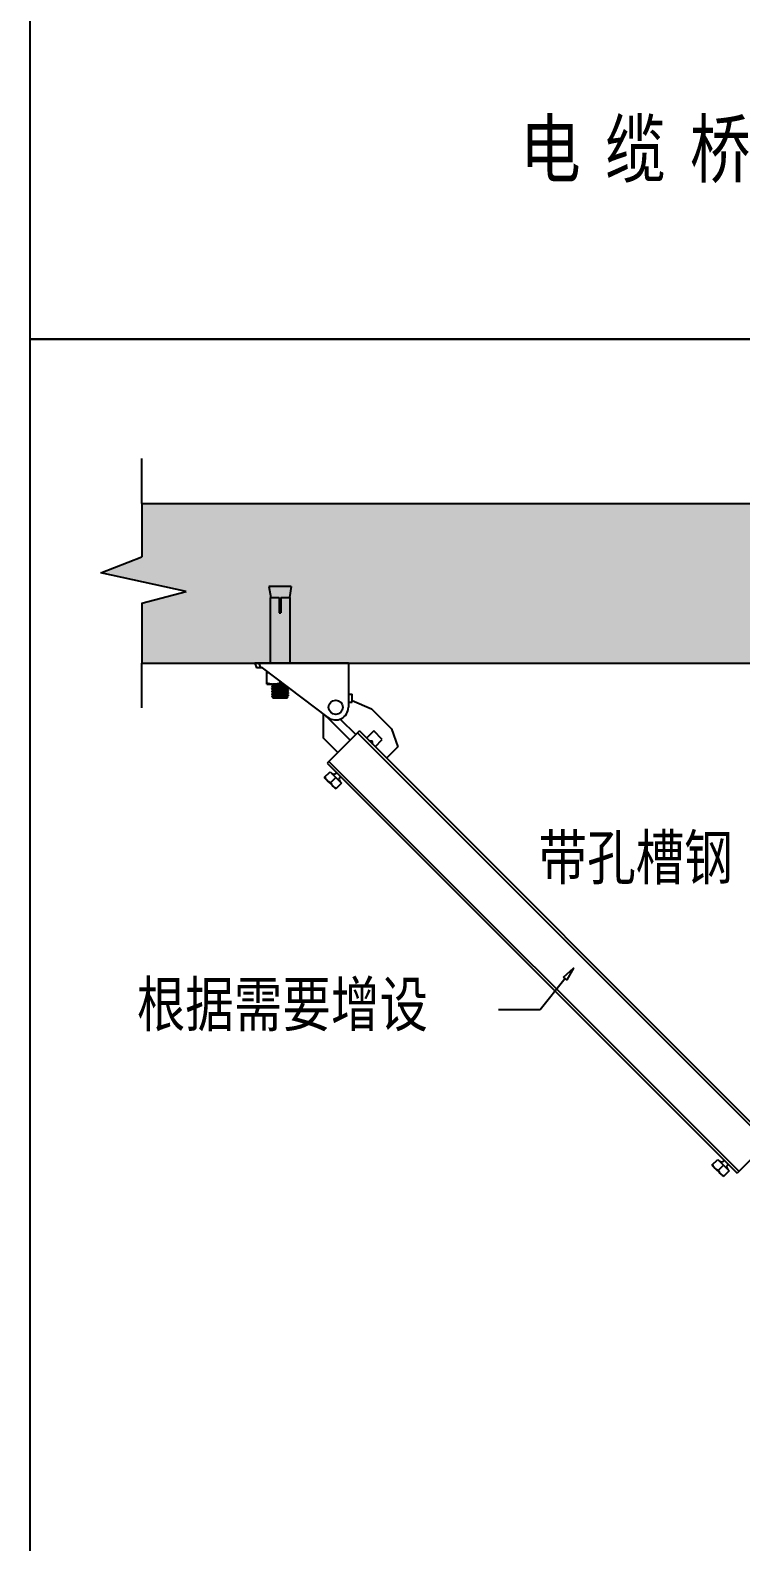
# Model space of a CAD drawing. Extents: x 1060579 to 1383165, y 581819 to 1037910.
# Drawn here: x 1264247 to 1267443, y 852016 to 858813 of the extents above; entities that cross this region are included whole.
import ezdxf

# ---------------------------------------------------------------- set-up
doc = ezdxf.new("R2010")
doc.units = 0
doc.header["$LTSCALE"] = 1000
doc.header["$MEASUREMENT"] = 0
for name, color, linetype in [('02___PRT_ALL_AXES', 7, 'Continuous'), ('03___PRT_ALL_CURVES', 7, 'Continuous'), ('11122', 7, 'Continuous'), ('TC', 4, 'Continuous')]:
    doc.layers.add(name, color=color, linetype=linetype)
doc.styles.add('_TEL_DIM', font='SIMPLEX', dxfattribs={"width": 0.8, "height": 3.5, "bigfont": 'HZTXT'})
doc.styles.get("Standard").update_dxf_attribs({"font": 'gbenor.shx', "bigfont": 'gbcbig.shx'})

msp = doc.modelspace()

# ---------------------------------------------------------------- hatches: boundary and pattern name
at = {"layer": '11122'}
h = msp.add_hatch(dxfattribs=at)
h.set_pattern_fill('AR-CONC', color=256, scale=50, style=0)
h.set_pattern_definition([(50, (777042.75, 1495774.02), (358.63009, -31.37607), [37.5, -412.5]), (355, (777042.75, 1495774.02), (-69.37567, 376.09607), [30, -330]), (100.4514, (777072.63, 1495771.4), (289.25469, 344.71977), [31.8701, -350.57106]), (46.1842, (777042.75, 1495874.02), (533.62052, -82.7595), [56.25, -618.75]), (96.6356, (777087.2, 1495867.13), (467.33135, 487.05894), [47.80514, -525.8565]), (351.1842, (777042.75, 1495874), (467.33097, 487.0593), [45, -495]), (21, (777092.75, 1495849.02), (298.45353, -201.30945), [37.5, -412.5]), (326, (777092.75, 1495849.02), (121.65767, 362.57502), [30, -330]), (71.4514, (777117.62, 1495832.25), (420.11131, 161.26525), [31.8701, -350.57106]), (37.5, (777042.75, 1495774.02), (6.079928, 166.446927), [0, -326, 0, -335, 0, -331.25]), (7.5, (777042.75, 1495774.02), (131.53477, 197.205856), [0, -191, 0, -318.5, 0, -126.25]), (327.5, (776931.25, 1495774.02), (266.911218, -11.277436), [0, -125, 0, -390, 0, -517.5]), (317.5, (776881.25, 1495774.02), (291.593085, 50.05249), [0, -162.5, 0, -259, 0, -367.5])])
edge = h.paths.add_edge_path()
edge.add_line((1264948.3, 856289.5), (1264564, 856372.8))
edge.add_line((1264564, 856372.8), (1264749.1, 856444.4))
edge.add_line((1264749.1, 856236.1), (1264948.3, 856289.5))
edge.add_line((1264749.1, 856236.1), (1264749.1, 855966.2))
edge.add_line((1264749.1, 856685.3), (1264749.1, 856444.4))
edge.add_line((1264749.1, 856685.3), (1275410.1, 856685.3))
edge.add_line((1264749.1, 855966.2), (1275410.1, 855966.2))
edge.add_line((1268845.5, 856262.2), (1268804.9, 856262.2))
edge.add_line((1268751.2, 856312.2), (1268851.4, 856312.2))
edge.add_line((1268797.7, 856262.2), (1268757.1, 856262.2))
edge.add_line((1268797.7, 856230.3), (1268804.9, 856230.3))
edge.add_line((1268757.1, 856185.4), (1268756.9, 856185.4))
edge.add_line((1268804.9, 856193.9), (1268797.7, 856193.9))
edge.add_line((1268845.7, 856185.4), (1268845.5, 856185.4))
edge.add_line((1268751.2, 856312.2), (1268759.6, 856262.2))
edge.add_line((1268851.4, 856312.2), (1268843, 856262.2))
edge.add_line((1268845.7, 856193.9), (1268845.7, 855966.2))
edge.add_line((1268845.5, 856262.2), (1268845.5, 856193.9))
edge.add_line((1268804.9, 856262.2), (1268804.9, 856193.9))
edge.add_line((1268797.7, 856262.2), (1268797.7, 856193.9))
edge.add_line((1268757.1, 856262.2), (1268757.1, 856193.9))
edge.add_line((1268756.9, 856193.9), (1268756.9, 855966.2))
edge.add_line((1268267.9, 856312.5), (1268259.5, 856262.4))
edge.add_line((1268267.9, 856312.5), (1268167.6, 856312.5))
edge.add_line((1268221.4, 856262.4), (1268262, 856262.4))
edge.add_line((1268173.5, 856262.4), (1268214.1, 856262.4))
edge.add_line((1268221.4, 856230.5), (1268214.1, 856230.5))
edge.add_line((1268262, 856194.1), (1268262.2, 856194.1))
edge.add_line((1268214.1, 856194.1), (1268221.4, 856194.1))
edge.add_line((1268173.3, 856194.1), (1268173.5, 856194.1))
edge.add_line((1268167.6, 856312.5), (1268176, 856262.4))
edge.add_line((1268173.3, 856194.1), (1268173.3, 855966.2))
edge.add_line((1268173.5, 856262.4), (1268173.5, 856194.1))
edge.add_line((1268214.1, 856262.4), (1268214.1, 856194.1))
edge.add_line((1268221.4, 856262.4), (1268221.4, 856194.1))
edge.add_line((1268262, 856262.4), (1268262, 856194.1))
edge.add_line((1268262.2, 856194.1), (1268262.2, 855966.2))
edge.add_line((1267687.9, 856312.5), (1267696.2, 856262.4))
edge.add_line((1267687.9, 856312.5), (1267788.1, 856312.5))
edge.add_line((1267734.4, 856262.4), (1267693.7, 856262.4))
edge.add_line((1267782.3, 856262.4), (1267741.7, 856262.4))
edge.add_line((1267734.4, 856230.5), (1267741.7, 856230.5))
edge.add_line((1267693.7, 856194.1), (1267693.6, 856194.1))
edge.add_line((1267741.7, 856194.1), (1267734.4, 856194.1))
edge.add_line((1267782.5, 856194.1), (1267782.3, 856194.1))
edge.add_line((1267788.1, 856312.5), (1267779.8, 856262.4))
edge.add_line((1267782.5, 856194.1), (1267782.5, 855966.2))
edge.add_line((1267782.3, 856262.4), (1267782.3, 856194.1))
edge.add_line((1267741.7, 856262.4), (1267741.7, 856194.1))
edge.add_line((1267734.4, 856262.4), (1267734.4, 856194.1))
edge.add_line((1267693.7, 856262.4), (1267693.7, 856194.1))
edge.add_line((1267693.6, 856194.1), (1267693.6, 855966.2))
edge.add_line((1271366.6, 856262.2), (1271407.2, 856262.2))
edge.add_line((1271460.9, 856312.2), (1271360.7, 856312.2))
edge.add_line((1271414.5, 856262.2), (1271455.1, 856262.2))
edge.add_line((1271414.5, 856230.3), (1271407.2, 856230.3))
edge.add_line((1271455.1, 856185.4), (1271455.2, 856185.4))
edge.add_line((1271407.2, 856193.9), (1271414.5, 856193.9))
edge.add_line((1271366.4, 856185.4), (1271366.6, 856185.4))
edge.add_line((1271460.9, 856312.2), (1271452.6, 856262.2))
edge.add_line((1271360.7, 856312.2), (1271369.1, 856262.2))
edge.add_line((1271366.4, 856193.9), (1271366.4, 855966.2))
edge.add_line((1271366.6, 856262.2), (1271366.6, 856193.9))
edge.add_line((1271407.2, 856262.2), (1271407.2, 856193.9))
edge.add_line((1271414.5, 856262.2), (1271414.5, 856193.9))
edge.add_line((1271455.1, 856262.2), (1271455.1, 856193.9))
edge.add_line((1271455.2, 856193.9), (1271455.2, 855966.2))
edge.add_line((1272524.5, 856312.5), (1272516.2, 856262.4))
edge.add_line((1272524.5, 856312.5), (1272424.3, 856312.5))
edge.add_line((1272478.1, 856262.4), (1272518.7, 856262.4))
edge.add_line((1272430.1, 856262.4), (1272470.8, 856262.4))
edge.add_line((1272478.1, 856230.5), (1272470.8, 856230.5))
edge.add_line((1272518.7, 856194.1), (1272518.8, 856194.1))
edge.add_line((1272470.8, 856194.1), (1272478.1, 856194.1))
edge.add_line((1272430, 856194.1), (1272430.1, 856194.1))
edge.add_line((1272424.3, 856312.5), (1272432.6, 856262.4))
edge.add_line((1272430, 856194.1), (1272430, 855966.2))
edge.add_line((1272430.1, 856262.4), (1272430.1, 856194.1))
edge.add_line((1272470.8, 856262.4), (1272470.8, 856194.1))
edge.add_line((1272478.1, 856262.4), (1272478.1, 856194.1))
edge.add_line((1272518.7, 856262.4), (1272518.7, 856194.1))
edge.add_line((1272518.8, 856194.1), (1272518.8, 855966.2))
edge.add_line((1271944.5, 856312.5), (1271952.9, 856262.4))
edge.add_line((1271944.5, 856312.5), (1272044.8, 856312.5))
edge.add_line((1271991, 856262.4), (1271950.4, 856262.4))
edge.add_line((1272038.9, 856262.4), (1271998.3, 856262.4))
edge.add_line((1271991, 856230.5), (1271998.3, 856230.5))
edge.add_line((1271950.4, 856194.1), (1271950.2, 856194.1))
edge.add_line((1271998.3, 856194.1), (1271991, 856194.1))
edge.add_line((1272039.1, 856194.1), (1272038.9, 856194.1))
edge.add_line((1272044.8, 856312.5), (1272036.4, 856262.4))
edge.add_line((1272039.1, 856194.1), (1272039.1, 855966.2))
edge.add_line((1272038.9, 856262.4), (1272038.9, 856194.1))
edge.add_line((1271998.3, 856262.4), (1271998.3, 856194.1))
edge.add_line((1271991, 856262.4), (1271991, 856194.1))
edge.add_line((1271950.4, 856262.4), (1271950.4, 856194.1))
edge.add_line((1271950.2, 856194.1), (1271950.2, 855966.2))
edge.add_line((1275609.2, 856279.1), (1275224.9, 856362.5))
edge.add_line((1275224.9, 856362.5), (1275410.1, 856434.1))
edge.add_line((1275410.1, 856225.8), (1275609.2, 856279.1))
edge.add_line((1275410.1, 856225.8), (1275410.1, 855955.9))
edge.add_line((1275410.1, 856675), (1275410.1, 856434.1))
edge.add_line((1274791.3, 856312), (1274891.4, 856312))
edge.add_line((1274837.7, 856262), (1274797.1, 856262))
edge.add_line((1274885.5, 856262), (1274845, 856262))
edge.add_line((1274837.7, 856230.1), (1274845, 856230.1))
edge.add_line((1274791.3, 856312), (1274799.6, 856262))
edge.add_line((1274885.5, 856262), (1274885.5, 856193.7))
edge.add_line((1274845, 856262), (1274845, 856193.7))
edge.add_line((1274837.7, 856262), (1274837.7, 856193.7))
edge.add_line((1274797.1, 856262), (1274797.1, 856193.7))
edge.add_line((1274891.4, 856312), (1274883, 856262))
edge.add_line((1274797.1, 856193.7), (1274797, 856193.7))
edge.add_line((1274845, 856193.7), (1274837.7, 856193.7))
edge.add_line((1274885.7, 856193.7), (1274885.5, 856193.7))
edge.add_line((1274885.7, 856193.7), (1274885.7, 855966.2))
edge.add_line((1274797, 856193.7), (1274797, 855966.2))

# ---------------------------------------------------------------- linework, layer by layer
at = {"color": 0, "linetype": 'Continuous'}
for p, q in [((1265326.6, 856262), (1265326.6, 856193.7)), ((1265326.6, 856262), (1265367.2, 856262)), ((1265367.2, 856262), (1265367.2, 856193.7)), ((1265374.4, 856262), (1265374.4, 856193.7)), ((1265374.4, 856262), (1265415, 856262)), ((1265415, 856262), (1265415, 856193.7)), ((1265326.4, 856193.7), (1265326.4, 855966.2)), ((1265326.4, 856193.7), (1265326.6, 856193.7)), ((1265367.2, 856193.7), (1265374.4, 856193.7)), ((1265415, 856193.7), (1265415.2, 856193.7)), ((1265415.2, 856193.7), (1265415.2, 855966.2)), ((1265257.5, 855966.2), (1265264.9, 855945.7)), ((1265677.9, 855966.2), (1265257.5, 855966.2)), ((1265291.2, 855945.7), (1265264.9, 855945.7)), ((1265275.6, 855966.2), (1265283.4, 855945.7)), ((1265677.9, 855966.2), (1265677.9, 855768.3)), ((1265334.4, 855869.7), (1265334.5, 855869.8)), ((1265334.4, 855869.7), (1265334.4, 855867.9)), ((1265334.5, 855867.9), (1265334.4, 855867.9)), ((1265334.4, 855862.5), (1265334.4, 855860.6)), ((1265334.5, 855862.5), (1265334.4, 855862.5)), ((1265334.4, 855862.5), (1265334.4, 855862.5)), ((1265334.5, 855860.6), (1265334.4, 855860.6)), ((1265334.5, 855869.8), (1265338.3, 855872)), ((1265338.3, 855865.6), (1265334.5, 855867.9)), ((1265334.5, 855862.5), (1265338.3, 855864.8)), ((1265338.3, 855858.3), (1265334.5, 855860.6)), ((1265338.4, 855872.9), (1265338.3, 855872.9)), ((1265338.3, 855872), (1265338.3, 855872.9)), ((1265338.4, 855865.6), (1265338.3, 855865.6)), ((1265338.3, 855864.7), (1265338.3, 855865.6)), ((1265338.5, 855865.5), (1265338.4, 855865.6)), ((1265388, 855872.8), (1265384.7, 855872.9)), ((1265334.4, 855855.2), (1265334.4, 855853.4)), ((1265334.4, 855855.2), (1265334.5, 855855.2)), ((1265334.4, 855855.2), (1265334.4, 855855.2)), ((1265334.5, 855853.3), (1265334.4, 855853.4)), ((1265334.4, 855847.9), (1265334.5, 855848)), ((1265334.4, 855847.9), (1265334.4, 855846.1)), ((1265334.4, 855847.9), (1265334.4, 855847.9)), ((1265334.5, 855846), (1265334.4, 855846.1)), ((1265334.4, 855840.6), (1265334.5, 855840.7)), ((1265334.4, 855840.6), (1265334.4, 855838.8)), ((1265334.4, 855840.6), (1265334.4, 855840.6)), ((1265334.5, 855838.7), (1265334.4, 855838.8)), ((1265334.4, 855833.3), (1265334.5, 855833.4)), ((1265334.4, 855833.3), (1265334.4, 855831.5)), ((1265334.4, 855833.3), (1265334.4, 855833.3)), ((1265334.5, 855831.5), (1265334.4, 855831.5)), ((1265334.4, 855826.1), (1265334.4, 855824.2)), ((1265334.4, 855826.1), (1265334.5, 855826.1)), ((1265334.4, 855826.1), (1265334.4, 855826.1)), ((1265334.5, 855824.2), (1265334.4, 855824.2)), ((1265334.4, 855818.8), (1265334.5, 855818.8)), ((1265334.4, 855817), (1265334.5, 855816.9)), ((1265334.5, 855855.2), (1265338.3, 855857.5)), ((1265338.3, 855851.1), (1265334.5, 855853.3)), ((1265334.5, 855848), (1265338.3, 855850.2)), ((1265338.3, 855843.8), (1265334.5, 855846)), ((1265334.5, 855840.7), (1265338.3, 855842.9)), ((1265338.3, 855836.5), (1265334.5, 855838.7)), ((1265334.5, 855833.4), (1265338.3, 855835.6)), ((1265338.3, 855829.2), (1265334.5, 855831.5)), ((1265334.5, 855826.1), (1265338.3, 855828.4)), ((1265338.3, 855821.9), (1265334.5, 855824.2)), ((1265334.5, 855818.8), (1265338.3, 855821.1)), ((1265338.3, 855814.7), (1265334.5, 855816.9)), ((1265337.3, 855813.2), (1265338.3, 855813.8)), ((1265339, 855811.5), (1265337.3, 855813.2)), ((1265337.3, 855813.2), (1265337.3, 855813.2)), ((1265338.3, 855857.5), (1265338.3, 855858.4)), ((1265338.4, 855858.3), (1265338.3, 855858.3)), ((1265338.4, 855851), (1265338.3, 855851.1)), ((1265338.3, 855850.2), (1265338.3, 855851.1)), ((1265338.4, 855843.7), (1265338.3, 855843.8)), ((1265338.3, 855842.9), (1265338.3, 855843.8)), ((1265338.4, 855836.5), (1265338.3, 855836.5)), ((1265338.3, 855835.6), (1265338.3, 855836.5)), ((1265338.4, 855829.2), (1265338.3, 855829.2)), ((1265338.3, 855828.3), (1265338.3, 855829.2)), ((1265338.4, 855821.9), (1265338.3, 855821.9)), ((1265338.3, 855821.1), (1265338.3, 855821.9)), ((1265338.4, 855814.6), (1265338.3, 855814.7)), ((1265338.3, 855813.8), (1265338.3, 855814.7)), ((1265338.5, 855858.3), (1265338.4, 855858.3)), ((1265338.5, 855829.1), (1265338.4, 855829.2)), ((1265338.5, 855821.9), (1265338.4, 855821.9)), ((1265339, 855811.5), (1265402.7, 855811.5)), ((1265345, 855816.1), (1265396.5, 855816.1)), ((1265366.5, 855812.1), (1265390.5, 855812.1)), ((1265402.7, 855811.5), (1265406.6, 855815.5)), ((1265403.2, 855846.6), (1265403.1, 855846.6)), ((1265403.2, 855832.1), (1265403.1, 855832.1)), ((1265403.2, 855824.8), (1265403.1, 855824.8)), ((1265403.2, 855853.9), (1265403.3, 855853.9)), ((1265403.2, 855853.9), (1265403.2, 855853.9)), ((1265403.2, 855846.6), (1265403.3, 855846.6)), ((1265403.2, 855839.3), (1265403.3, 855839.3)), ((1265403.2, 855832.1), (1265403.3, 855832)), ((1265403.2, 855824.8), (1265403.3, 855824.7)), ((1265403.2, 855817.5), (1265403.3, 855817.5)), ((1265407.1, 855856.9), (1265403.3, 855854.7)), ((1265403.3, 855854.7), (1265403.3, 855853.8)), ((1265403.3, 855853.9), (1265407.1, 855851.6)), ((1265407.1, 855849.7), (1265403.3, 855847.4)), ((1265403.3, 855847.4), (1265403.3, 855846.5)), ((1265403.3, 855846.6), (1265407.1, 855844.3)), ((1265407.1, 855842.4), (1265403.3, 855840.1)), ((1265403.3, 855840.2), (1265403.3, 855839.3)), ((1265403.3, 855839.3), (1265407.1, 855837)), ((1265407.1, 855835.1), (1265403.3, 855832.9)), ((1265403.3, 855832.9), (1265403.3, 855832)), ((1265403.3, 855832), (1265407.1, 855829.8)), ((1265407.1, 855827.8), (1265403.3, 855825.6)), ((1265403.3, 855825.6), (1265403.3, 855824.7)), ((1265403.3, 855824.7), (1265407.1, 855822.5)), ((1265407.1, 855820.5), (1265403.3, 855818.3)), ((1265403.3, 855818.3), (1265403.3, 855817.4)), ((1265403.3, 855817.5), (1265406.6, 855815.5)), ((1265406.6, 855815.5), (1265406.6, 855815.5)), ((1265407.1, 855856.9), (1265407.2, 855857)), ((1265407.2, 855851.5), (1265407.1, 855851.6)), ((1265407.1, 855849.7), (1265407.2, 855849.7)), ((1265407.2, 855844.3), (1265407.1, 855844.3)), ((1265407.1, 855842.4), (1265407.2, 855842.4)), ((1265407.2, 855837), (1265407.1, 855837)), ((1265407.1, 855835.1), (1265407.2, 855835.2)), ((1265407.2, 855829.7), (1265407.1, 855829.8)), ((1265407.1, 855827.8), (1265407.2, 855827.9)), ((1265407.2, 855822.4), (1265407.1, 855822.5)), ((1265407.1, 855820.5), (1265407.2, 855820.6)), ((1265407.2, 855858.3), (1265407.2, 855857)), ((1265407.2, 855857), (1265407.2, 855857)), ((1265407.2, 855851.5), (1265407.2, 855849.7)), ((1265407.2, 855849.7), (1265407.2, 855849.7)), ((1265407.2, 855844.3), (1265407.2, 855842.4)), ((1265407.2, 855842.4), (1265407.2, 855842.5)), ((1265407.2, 855837), (1265407.2, 855835.2)), ((1265407.2, 855835.2), (1265407.2, 855835.2)), ((1265407.2, 855829.7), (1265407.2, 855827.9)), ((1265407.2, 855827.9), (1265407.2, 855827.9)), ((1265407.2, 855822.4), (1265407.2, 855820.6)), ((1265407.2, 855820.6), (1265407.2, 855820.6)), ((1265677.9, 855827.4), (1265695.7, 855827.4)), ((1265677.9, 855791.5), (1265695.7, 855791.5)), ((1265695.7, 855791.5), (1265695.7, 855827.4)), ((1265695.7, 855798.2), (1265782.3, 855761.5))]:
    msp.add_line(p, q, dxfattribs=at)
at = {"color": 7, "linetype": 'Continuous'}
for p, q in [((1265586.8, 855722.9), (1265291.2, 855945.7)), ((1265566.5, 855629.8), (1265566.5, 855738.2)), ((1265579.2, 855726.5), (1265685.5, 855620.2)), ((1265782.3, 855761.5), (1265872.4, 855671.4)), ((1265727.3, 855662), (1265582.5, 855517.2)), ((1265641.1, 855715.4), (1265710.9, 855645.6)), ((1265727.3, 855662), (1267573.6, 853815.8)), ((1265791.7, 855662), (1265759.5, 855629.8)), ((1265830.3, 855623.4), (1265791.7, 855662)), ((1265872.4, 855671.4), (1265901.1, 855591.2)), ((1265630.8, 855565.5), (1265566.5, 855629.8)), ((1265719.3, 855654), (1267562.6, 853810.7)), ((1265798.1, 855591.2), (1265830.3, 855623.4)), ((1265901.1, 855591.2), (1265849.6, 855539.8)), ((1265590.6, 855525.3), (1267433.9, 853682)), ((1265582.5, 855517.2), (1267425.8, 853673.9)), ((1265595.4, 855478.6), (1265646.9, 855427.1)), ((1267570.6, 853818.7), (1267425.8, 853673.9)), ((1267338.7, 853735.3), (1267390.2, 853683.8))]:
    msp.add_line(p, q, dxfattribs=at)
at = {"color": 0}
for points in [[(1264749.1, 856685.3), (1264749.1, 856887.6)], [(1264749.1, 856685.3), (1264749.1, 856444.4)], [(1264564, 856372.8), (1264749.1, 856444.4)], [(1264948.3, 856289.5), (1264564, 856372.8)], [(1264749.1, 856236.1), (1264948.3, 856289.5)], [(1264749.1, 856236.1), (1264749.1, 855966.2)], [(1264749.1, 855766), (1264749.1, 855966.2)]]:
    msp.add_lwpolyline(points, dxfattribs=at)
at = {"color": 0, "linetype": 'Continuous'}
msp.add_arc((1265621.1, 855768.3), 59.2, 217.75213, 225.00124, dxfattribs=at)
at = {"color": 7, "linetype": 'Continuous'}
msp.add_arc((1265621.1, 855768.3), 56.9, 232.9893, 0, dxfattribs=at)
at = {"color": 0, "linetype": 'Continuous'}
for points, knots in [([(1265395.6, 855867.1), (1265392.7, 855867.2), (1265386.5, 855867.4), (1265376.8, 855867.7), (1265366.5, 855868.1), (1265358.1, 855868.3), (1265351.7, 855868.6), (1265347.5, 855868.7), (1265343.7, 855868.9), (1265340.6, 855869.1), (1265338, 855869.2), (1265336.3, 855869.4), (1265335.3, 855869.5), (1265334.8, 855869.6), (1265334.6, 855869.6), (1265334.4, 855869.7), (1265334.4, 855869.7)], [0, 0, 0, 0, 0.141322, 0.304623, 0.476266, 0.641936, 0.718164, 0.787819, 0.849445, 0.901754, 0.943654, 0.974283, 0.985176, 0.993055, 0.997923, 1, 1, 1, 1]), ([(1265406.2, 855859.1), (1265404.5, 855859.3), (1265399.6, 855859.6), (1265390.8, 855860), (1265379.4, 855860.4), (1265368.9, 855860.7), (1265360.4, 855861), (1265354.3, 855861.2), (1265348.8, 855861.4), (1265344.1, 855861.6), (1265340.6, 855861.8), (1265338.3, 855861.9), (1265337, 855862), (1265335.9, 855862.1), (1265335.1, 855862.2), (1265334.7, 855862.3), (1265334.4, 855862.4), (1265334.4, 855862.5)], [0, 0, 0, 0, 0.073815, 0.201898, 0.367708, 0.549733, 0.639457, 0.724387, 0.801743, 0.868996, 0.923959, 0.946257, 0.96485, 0.979587, 0.990367, 0.997127, 1, 1, 1, 1]), ([(1265398.2, 855865.1), (1265395.5, 855865.2), (1265389.5, 855865.5), (1265379.9, 855865.8), (1265369.6, 855866.1), (1265359.3, 855866.5), (1265351.2, 855866.8), (1265345.5, 855867), (1265342, 855867.2), (1265339.1, 855867.3), (1265336.9, 855867.5), (1265335.4, 855867.7), (1265334.7, 855867.7), (1265334.5, 855867.9)], [0, 0, 0, 0, 0.128161, 0.282558, 0.449765, 0.615242, 0.764597, 0.829085, 0.884847, 0.930673, 0.965573, 0.988812, 1, 1, 1, 1]), ([(1265407.2, 855857), (1265407.2, 855857.1), (1265406.9, 855857.2), (1265406.4, 855857.3), (1265405.5, 855857.4), (1265404.3, 855857.5), (1265402.8, 855857.6), (1265400.3, 855857.7), (1265396.4, 855857.9), (1265391.1, 855858.1), (1265385.1, 855858.4), (1265378.5, 855858.6), (1265371.6, 855858.8), (1265364.7, 855859), (1265358.1, 855859.2), (1265351.9, 855859.5), (1265346.4, 855859.7), (1265341.8, 855859.9), (1265338.6, 855860.1), (1265336.6, 855860.2), (1265335.6, 855860.3), (1265334.9, 855860.4), (1265334.6, 855860.5), (1265334.5, 855860.6)], [0, 0, 0, 0, 0.003126, 0.010599, 0.022538, 0.038861, 0.059436, 0.084071, 0.144605, 0.218244, 0.302282, 0.393624, 0.488903, 0.58461, 0.677217, 0.763313, 0.839726, 0.903646, 0.952726, 0.971121, 0.98519, 0.994822, 1, 1, 1, 1]), ([(1265392.5, 855869.3), (1265390, 855869.5), (1265384.4, 855869.7), (1265375.8, 855870), (1265366.7, 855870.3), (1265359.2, 855870.6), (1265353.6, 855870.8), (1265349.9, 855871), (1265346.6, 855871.2), (1265343.8, 855871.3), (1265341.5, 855871.5), (1265340, 855871.6), (1265339.2, 855871.8), (1265338.7, 855871.8), (1265338.5, 855871.9), (1265338.3, 855872), (1265338.3, 855872)], [0, 0, 0, 0, 0.142688, 0.306603, 0.478257, 0.643515, 0.719446, 0.78878, 0.850087, 0.902108, 0.943767, 0.974229, 0.985073, 0.992932, 0.997817, 1, 1, 1, 1]), ([(1265402.9, 855861.3), (1265402.4, 855861.4), (1265401.1, 855861.5), (1265398.6, 855861.7), (1265395.1, 855861.9), (1265388.9, 855862.2), (1265379.9, 855862.6), (1265370.4, 855862.9), (1265362.5, 855863.2), (1265356.9, 855863.4), (1265351.7, 855863.6), (1265347.3, 855863.9), (1265344, 855864), (1265341.9, 855864.2), (1265340.7, 855864.3), (1265339.7, 855864.4), (1265339, 855864.5), (1265338.6, 855864.6), (1265338.3, 855864.7), (1265338.3, 855864.7)], [0, 0, 0, 0, 0.022796, 0.061997, 0.116305, 0.183849, 0.348888, 0.534354, 0.626759, 0.714641, 0.794938, 0.86486, 0.921979, 0.945104, 0.964325, 0.97949, 0.990477, 0.997241, 1, 1, 1, 1]), ([(1265338.8, 855872.7), (1265338.7, 855872.8), (1265338.6, 855872.8), (1265338.5, 855872.8), (1265338.4, 855872.9)], [0, 0, 0, 0, 0.326384, 1, 1, 1, 1]), ([(1265402, 855862.3), (1265400.3, 855862.5), (1265396, 855862.8), (1265388.3, 855863.2), (1265378.5, 855863.6), (1265367.8, 855863.9), (1265358.8, 855864.3), (1265352.2, 855864.5), (1265348, 855864.7), (1265344.4, 855864.9), (1265341.7, 855865.1), (1265339.8, 855865.3), (1265338.8, 855865.4), (1265338.5, 855865.5)], [0, 0, 0, 0, 0.077845, 0.204483, 0.364985, 0.540358, 0.70984, 0.786006, 0.853367, 0.909918, 0.953983, 0.984276, 1, 1, 1, 1]), ([(1265340.6, 855872.5), (1265340.4, 855872.5), (1265339.8, 855872.6), (1265339.2, 855872.7), (1265338.8, 855872.7)], [0, 0, 0, 0, 0.320782, 1, 1, 1, 1]), ([(1265391.3, 855870.3), (1265386.7, 855870.5), (1265377.1, 855870.9), (1265363.1, 855871.4), (1265350.8, 855871.9), (1265343.5, 855872.2), (1265340.6, 855872.5)], [0, 0, 0, 0, 0.268738, 0.566666, 0.829339, 1, 1, 1, 1]), ([(1265403.2, 855861.2), (1265403.2, 855861.2), (1265403.1, 855861.2), (1265403, 855861.3), (1265402.9, 855861.3)], [0, 0, 0, 0, 0.181448, 1, 1, 1, 1]), ([(1265407.1, 855851.6), (1265407, 855851.7), (1265406.7, 855851.7), (1265406, 855851.9), (1265405, 855852), (1265403, 855852.1), (1265399.8, 855852.3), (1265395.2, 855852.5), (1265389.7, 855852.7), (1265383.5, 855853), (1265376.9, 855853.2), (1265370, 855853.4), (1265363.1, 855853.6), (1265356.5, 855853.8), (1265350.5, 855854), (1265345.2, 855854.3), (1265341.3, 855854.4), (1265338.8, 855854.6), (1265337.3, 855854.7), (1265336.1, 855854.8), (1265335.2, 855854.9), (1265334.7, 855855), (1265334.4, 855855.1), (1265334.4, 855855.2)], [0, 0, 0, 0, 0.005178, 0.014811, 0.028881, 0.047278, 0.096363, 0.160283, 0.236695, 0.322794, 0.415405, 0.51111, 0.606386, 0.697723, 0.78176, 0.855398, 0.915929, 0.940564, 0.961139, 0.977461, 0.9894, 0.996873, 1, 1, 1, 1]), ([(1265407.1, 855844.3), (1265407, 855844.4), (1265406.7, 855844.5), (1265406, 855844.6), (1265405, 855844.7), (1265403, 855844.8), (1265399.8, 855845), (1265395.2, 855845.2), (1265389.7, 855845.5), (1265383.5, 855845.7), (1265376.9, 855845.9), (1265370, 855846.1), (1265363.1, 855846.3), (1265356.5, 855846.5), (1265350.5, 855846.8), (1265345.2, 855847), (1265341.3, 855847.2), (1265338.8, 855847.3), (1265337.3, 855847.4), (1265336.1, 855847.5), (1265335.2, 855847.6), (1265334.7, 855847.8), (1265334.4, 855847.8), (1265334.4, 855847.9)], [0, 0, 0, 0, 0.005177, 0.014809, 0.028877, 0.047271, 0.096349, 0.160265, 0.236676, 0.322771, 0.415375, 0.511078, 0.606358, 0.697705, 0.781748, 0.855387, 0.915922, 0.94056, 0.961137, 0.977461, 0.989401, 0.996874, 1, 1, 1, 1]), ([(1265361.4, 855839.1), (1265359.5, 855839.2), (1265355.9, 855839.3), (1265350.8, 855839.5), (1265346.2, 855839.7), (1265342.3, 855839.8), (1265339.4, 855840), (1265337.6, 855840.1), (1265336.5, 855840.2), (1265335.6, 855840.3), (1265335, 855840.4), (1265334.6, 855840.5), (1265334.4, 855840.6), (1265334.4, 855840.6)], [0, 0, 0, 0, 0.205786, 0.397024, 0.568602, 0.716064, 0.835524, 0.883754, 0.923882, 0.95566, 0.978916, 0.993574, 1, 1, 1, 1]), ([(1265407.1, 855829.8), (1265407, 855829.8), (1265406.7, 855829.9), (1265406, 855830), (1265405, 855830.1), (1265403, 855830.3), (1265399.8, 855830.5), (1265395.2, 855830.7), (1265389.7, 855830.9), (1265383.5, 855831.1), (1265376.9, 855831.3), (1265370, 855831.6), (1265363.1, 855831.8), (1265356.5, 855832), (1265350.5, 855832.2), (1265345.2, 855832.4), (1265341.3, 855832.6), (1265338.8, 855832.8), (1265337.3, 855832.9), (1265336.1, 855833), (1265335.2, 855833.1), (1265334.7, 855833.2), (1265334.4, 855833.3), (1265334.4, 855833.3)], [0, 0, 0, 0, 0.005177, 0.014809, 0.028877, 0.047271, 0.096349, 0.160265, 0.236675, 0.322771, 0.415375, 0.511077, 0.606357, 0.697705, 0.781748, 0.855387, 0.915922, 0.94056, 0.961137, 0.977461, 0.989401, 0.996874, 1, 1, 1, 1]), ([(1265407.1, 855822.5), (1265407, 855822.6), (1265406.7, 855822.6), (1265406, 855822.7), (1265405, 855822.8), (1265403, 855823), (1265399.8, 855823.2), (1265395.2, 855823.4), (1265389.7, 855823.6), (1265383.5, 855823.8), (1265376.9, 855824.1), (1265370, 855824.3), (1265363.1, 855824.5), (1265356.5, 855824.7), (1265350.5, 855824.9), (1265345.2, 855825.1), (1265341.3, 855825.3), (1265338.8, 855825.5), (1265337.3, 855825.6), (1265336.1, 855825.7), (1265335.2, 855825.8), (1265334.7, 855825.9), (1265334.4, 855826), (1265334.4, 855826.1)], [0, 0, 0, 0, 0.005178, 0.014811, 0.028881, 0.047278, 0.096362, 0.160282, 0.236694, 0.322794, 0.415406, 0.511111, 0.606386, 0.697724, 0.781761, 0.855399, 0.91593, 0.940565, 0.961139, 0.977461, 0.9894, 0.996873, 1, 1, 1, 1]), ([(1265396.5, 855816.1), (1265393.7, 855816.2), (1265387.5, 855816.4), (1265377.7, 855816.7), (1265367.3, 855817.1), (1265358.7, 855817.4), (1265352.2, 855817.6), (1265347.9, 855817.8), (1265344, 855817.9), (1265340.7, 855818.1), (1265338.1, 855818.2), (1265336.4, 855818.4), (1265335.4, 855818.5), (1265334.8, 855818.6), (1265334.6, 855818.7), (1265334.4, 855818.7), (1265334.4, 855818.8)], [0, 0, 0, 0, 0.137997, 0.299679, 0.47117, 0.637715, 0.714605, 0.784992, 0.847356, 0.900349, 0.942837, 0.973918, 0.984971, 0.992969, 0.997906, 1, 1, 1, 1]), ([(1265407.2, 855849.7), (1265407.2, 855849.8), (1265406.9, 855849.9), (1265406.4, 855850), (1265405.5, 855850.1), (1265404.3, 855850.2), (1265402.8, 855850.3), (1265400.3, 855850.5), (1265396.4, 855850.6), (1265391.1, 855850.9), (1265385.1, 855851.1), (1265378.5, 855851.3), (1265371.6, 855851.5), (1265364.7, 855851.7), (1265358.1, 855852), (1265351.9, 855852.2), (1265346.4, 855852.4), (1265341.8, 855852.6), (1265338.6, 855852.8), (1265336.6, 855853), (1265335.6, 855853.1), (1265334.9, 855853.2), (1265334.6, 855853.2), (1265334.5, 855853.3)], [0, 0, 0, 0, 0.003126, 0.010599, 0.022538, 0.038861, 0.059436, 0.084071, 0.144605, 0.218244, 0.302282, 0.393624, 0.488903, 0.58461, 0.677217, 0.763313, 0.839726, 0.903646, 0.952726, 0.971121, 0.98519, 0.994822, 1, 1, 1, 1]), ([(1265361.4, 855844.6), (1265357.9, 855844.7), (1265352.9, 855844.8), (1265346.7, 855845.1), (1265342.8, 855845.3), (1265339.6, 855845.5), (1265337.1, 855845.6), (1265335.5, 855845.8), (1265334.7, 855845.9), (1265334.5, 855846)], [0, 0, 0, 0, 0.385057, 0.552883, 0.698628, 0.818729, 0.910275, 0.971094, 1, 1, 1, 1]), ([(1265407.2, 855835.2), (1265407.2, 855835.2), (1265406.9, 855835.3), (1265406.4, 855835.4), (1265405.5, 855835.5), (1265404.3, 855835.6), (1265402.8, 855835.7), (1265400.3, 855835.9), (1265396.4, 855836.1), (1265391.1, 855836.3), (1265385.1, 855836.5), (1265378.5, 855836.7), (1265371.6, 855837), (1265364.7, 855837.2), (1265358.1, 855837.4), (1265351.9, 855837.6), (1265346.4, 855837.8), (1265341.8, 855838), (1265338.6, 855838.2), (1265336.6, 855838.4), (1265335.6, 855838.5), (1265334.9, 855838.6), (1265334.6, 855838.7), (1265334.5, 855838.7)], [0, 0, 0, 0, 0.003126, 0.010599, 0.022538, 0.038861, 0.059436, 0.084071, 0.144605, 0.218244, 0.302282, 0.393624, 0.488903, 0.58461, 0.677217, 0.763313, 0.839726, 0.903646, 0.952726, 0.971121, 0.98519, 0.994822, 1, 1, 1, 1]), ([(1265407.2, 855827.9), (1265407.2, 855828), (1265406.9, 855828), (1265406.4, 855828.1), (1265405.5, 855828.2), (1265404.3, 855828.4), (1265402.8, 855828.5), (1265400.3, 855828.6), (1265396.4, 855828.8), (1265391.1, 855829), (1265385.1, 855829.2), (1265378.5, 855829.5), (1265371.6, 855829.7), (1265364.7, 855829.9), (1265358.1, 855830.1), (1265351.9, 855830.3), (1265346.4, 855830.5), (1265341.8, 855830.8), (1265338.6, 855831), (1265336.6, 855831.1), (1265335.6, 855831.2), (1265334.9, 855831.3), (1265334.6, 855831.4), (1265334.5, 855831.5)], [0, 0, 0, 0, 0.003126, 0.010599, 0.022538, 0.038861, 0.059436, 0.084071, 0.144605, 0.218244, 0.302282, 0.393624, 0.488903, 0.58461, 0.677217, 0.763313, 0.839726, 0.903646, 0.952726, 0.971121, 0.98519, 0.994822, 1, 1, 1, 1]), ([(1265407.2, 855820.6), (1265407.2, 855820.7), (1265406.9, 855820.8), (1265406.4, 855820.9), (1265405.5, 855821), (1265404.3, 855821.1), (1265402.8, 855821.2), (1265400.3, 855821.3), (1265396.4, 855821.5), (1265391.1, 855821.7), (1265385.1, 855822), (1265378.5, 855822.2), (1265371.6, 855822.4), (1265364.7, 855822.6), (1265358.1, 855822.8), (1265351.9, 855823.1), (1265346.4, 855823.3), (1265341.8, 855823.5), (1265338.6, 855823.7), (1265336.6, 855823.8), (1265335.6, 855823.9), (1265334.9, 855824), (1265334.6, 855824.1), (1265334.5, 855824.2)], [0, 0, 0, 0, 0.003126, 0.010599, 0.022538, 0.038861, 0.059436, 0.084071, 0.144605, 0.218244, 0.302282, 0.393624, 0.488903, 0.58461, 0.677217, 0.763313, 0.839726, 0.903646, 0.952726, 0.971121, 0.98519, 0.994822, 1, 1, 1, 1]), ([(1265334.5, 855816.9), (1265334.6, 855816.8), (1265334.9, 855816.8), (1265335.5, 855816.7), (1265336.4, 855816.6), (1265338.2, 855816.4), (1265341.1, 855816.2), (1265343.6, 855816.1), (1265345, 855816.1)], [0, 0, 0, 0, 0.032891, 0.093222, 0.18095, 0.295435, 0.60103, 1, 1, 1, 1]), ([(1265337.3, 855813.2), (1265337.3, 855813.1), (1265337.6, 855813.1), (1265338, 855813), (1265338.7, 855813), (1265339.7, 855812.9), (1265340.9, 855812.8), (1265343, 855812.7), (1265346.1, 855812.6), (1265350.4, 855812.5), (1265355.3, 855812.4), (1265360.8, 855812.2), (1265364.5, 855812.2), (1265366.5, 855812.1)], [0, 0, 0, 0, 0.007066, 0.022851, 0.047406, 0.080577, 0.122131, 0.171766, 0.29368, 0.442549, 0.613647, 0.801528, 1, 1, 1, 1]), ([(1265403.2, 855853.9), (1265402.8, 855854.1), (1265401.7, 855854.2), (1265399.5, 855854.4), (1265396.2, 855854.6), (1265392.1, 855854.8), (1265387.1, 855855), (1265381.6, 855855.2), (1265375.6, 855855.5), (1265369.5, 855855.7), (1265363.4, 855855.9), (1265357.6, 855856.1), (1265352.3, 855856.3), (1265347.7, 855856.6), (1265344.3, 855856.7), (1265342.1, 855856.9), (1265340.8, 855857), (1265339.8, 855857.1), (1265339, 855857.2), (1265338.6, 855857.3), (1265338.3, 855857.4), (1265338.3, 855857.5)], [0, 0, 0, 0, 0.017078, 0.05154, 0.102255, 0.167406, 0.244629, 0.331116, 0.423717, 0.519059, 0.613667, 0.704094, 0.787045, 0.8595, 0.918826, 0.942874, 0.962879, 0.978668, 0.990109, 0.997152, 1, 1, 1, 1]), ([(1265403.1, 855846.6), (1265402.7, 855846.8), (1265401.6, 855846.9), (1265399.3, 855847.1), (1265396, 855847.3), (1265391.8, 855847.6), (1265386.8, 855847.8), (1265381.3, 855848), (1265375.4, 855848.2), (1265369.3, 855848.4), (1265363.2, 855848.6), (1265357.5, 855848.8), (1265352.2, 855849.1), (1265347.6, 855849.3), (1265344.2, 855849.5), (1265342, 855849.6), (1265340.8, 855849.7), (1265339.8, 855849.8), (1265339, 855849.9), (1265338.6, 855850), (1265338.3, 855850.1), (1265338.3, 855850.2)], [0, 0, 0, 0, 0.018292, 0.053767, 0.105252, 0.170919, 0.248407, 0.334924, 0.427348, 0.522343, 0.61648, 0.70636, 0.788741, 0.860653, 0.919505, 0.943352, 0.963192, 0.978843, 0.99019, 0.997168, 1, 1, 1, 1]), ([(1265362.4, 855841.4), (1265360.7, 855841.4), (1265357.5, 855841.6), (1265352.9, 855841.8), (1265348.8, 855841.9), (1265345.3, 855842.1), (1265342.4, 855842.3), (1265340.5, 855842.5), (1265339.4, 855842.6), (1265338.8, 855842.7), (1265338.5, 855842.8), (1265338.3, 855842.9), (1265338.3, 855842.9)], [0, 0, 0, 0, 0.206919, 0.39913, 0.571332, 0.719058, 0.838342, 0.926054, 0.957353, 0.980013, 0.994032, 1, 1, 1, 1]), ([(1265403.1, 855832.1), (1265402.8, 855832.2), (1265401.7, 855832.3), (1265399.5, 855832.6), (1265396.2, 855832.8), (1265392, 855833), (1265387.1, 855833.2), (1265381.5, 855833.4), (1265375.6, 855833.6), (1265369.5, 855833.8), (1265363.4, 855834.1), (1265357.6, 855834.3), (1265352.3, 855834.5), (1265347.7, 855834.7), (1265344.3, 855834.9), (1265342.1, 855835.1), (1265340.8, 855835.2), (1265339.8, 855835.3), (1265339, 855835.4), (1265338.6, 855835.5), (1265338.3, 855835.6), (1265338.3, 855835.6)], [0, 0, 0, 0, 0.017226, 0.051811, 0.102621, 0.167835, 0.245091, 0.331582, 0.424161, 0.519461, 0.614011, 0.704371, 0.787253, 0.859642, 0.918909, 0.942933, 0.962918, 0.97869, 0.990119, 0.997154, 1, 1, 1, 1]), ([(1265403.1, 855824.8), (1265402.7, 855825), (1265401.5, 855825.1), (1265399.3, 855825.3), (1265396, 855825.5), (1265391.7, 855825.7), (1265386.8, 855825.9), (1265381.2, 855826.1), (1265375.3, 855826.4), (1265369.2, 855826.6), (1265363.2, 855826.8), (1265357.4, 855827), (1265352.2, 855827.2), (1265347.6, 855827.4), (1265344.2, 855827.6), (1265342, 855827.8), (1265340.7, 855827.9), (1265339.8, 855828), (1265339, 855828.1), (1265338.6, 855828.2), (1265338.3, 855828.3), (1265338.3, 855828.3)], [0, 0, 0, 0, 0.018599, 0.054329, 0.106009, 0.171805, 0.249359, 0.335883, 0.428262, 0.523169, 0.617187, 0.70693, 0.789168, 0.860942, 0.919675, 0.943473, 0.96327, 0.978887, 0.99021, 0.997173, 1, 1, 1, 1]), ([(1265403, 855817.6), (1265402.6, 855817.7), (1265401.3, 855817.8), (1265398.9, 855818), (1265395.5, 855818.2), (1265391.3, 855818.5), (1265386.3, 855818.7), (1265378.7, 855819), (1265370.8, 855819.2), (1265362.8, 855819.5), (1265357.2, 855819.7), (1265352, 855820), (1265347.4, 855820.2), (1265344.1, 855820.3), (1265342, 855820.5), (1265340.7, 855820.6), (1265339.7, 855820.7), (1265339, 855820.8), (1265338.6, 855820.9), (1265338.3, 855821), (1265338.3, 855821.1)], [0, 0, 0, 0, 0.020754, 0.058272, 0.111307, 0.178007, 0.25602, 0.342587, 0.528939, 0.622127, 0.710911, 0.792148, 0.862966, 0.920865, 0.944317, 0.963814, 0.9792, 0.990347, 0.99721, 1, 1, 1, 1]), ([(1265366.5, 855812.1), (1265364.6, 855812.2), (1265360.9, 855812.3), (1265355.6, 855812.5), (1265350.8, 855812.7), (1265346.6, 855812.9), (1265343.6, 855813.1), (1265341.6, 855813.2), (1265340.5, 855813.4), (1265339.6, 855813.4), (1265338.9, 855813.6), (1265338.6, 855813.6), (1265338.3, 855813.7), (1265338.3, 855813.8)], [0, 0, 0, 0, 0.201277, 0.391183, 0.563558, 0.712914, 0.83445, 0.883545, 0.924309, 0.956447, 0.979727, 0.994076, 1, 1, 1, 1]), ([(1265338.8, 855850.9), (1265338.8, 855850.9), (1265338.6, 855850.9), (1265338.5, 855851), (1265338.4, 855851)], [0, 0, 0, 0, 0.332014, 1, 1, 1, 1]), ([(1265362.4, 855842.3), (1265359.3, 855842.4), (1265354.9, 855842.6), (1265349.3, 855842.8), (1265345.9, 855843), (1265343, 855843.2), (1265340.8, 855843.3), (1265339.4, 855843.5), (1265338.6, 855843.6), (1265338.4, 855843.7)], [0, 0, 0, 0, 0.383271, 0.550494, 0.695962, 0.816125, 0.908113, 0.969792, 1, 1, 1, 1]), ([(1265338.5, 855836.4), (1265338.5, 855836.4), (1265338.5, 855836.4), (1265338.4, 855836.4), (1265338.4, 855836.5)], [0, 0, 0, 0, 0.561828, 1, 1, 1, 1]), ([(1265390.5, 855812.1), (1265385.1, 855812.4), (1265376.9, 855812.7), (1265365.8, 855813), (1265357.6, 855813.3), (1265351.3, 855813.6), (1265346.9, 855813.8), (1265344.2, 855814), (1265342, 855814.1), (1265340.3, 855814.3), (1265339.2, 855814.4), (1265338.6, 855814.5), (1265338.4, 855814.6)], [0, 0, 0, 0, 0.308398, 0.476004, 0.636485, 0.778225, 0.838792, 0.890979, 0.933846, 0.966632, 0.988768, 1, 1, 1, 1]), ([(1265403.3, 855854.7), (1265403.3, 855854.8), (1265403, 855854.9), (1265402.6, 855855), (1265401.8, 855855.1), (1265400.9, 855855.2), (1265399.6, 855855.3), (1265397.4, 855855.4), (1265394, 855855.6), (1265389.4, 855855.8), (1265384.2, 855856.1), (1265378.4, 855856.3), (1265372.4, 855856.5), (1265366.3, 855856.7), (1265360.4, 855856.9), (1265354.9, 855857.1), (1265349.9, 855857.4), (1265345.7, 855857.6), (1265342.3, 855857.8), (1265340.1, 855858), (1265338.9, 855858.1), (1265338.5, 855858.3)], [0, 0, 0, 0, 0.002822, 0.009786, 0.021097, 0.03671, 0.056491, 0.080278, 0.138977, 0.210714, 0.292913, 0.382619, 0.476605, 0.571489, 0.663855, 0.750379, 0.827951, 0.893783, 0.945517, 0.981317, 1, 1, 1, 1]), ([(1265403.3, 855832.9), (1265403.3, 855832.9), (1265403, 855833), (1265402.6, 855833.1), (1265401.9, 855833.2), (1265400.9, 855833.3), (1265399.6, 855833.4), (1265397.4, 855833.6), (1265394.1, 855833.8), (1265389.5, 855834), (1265384.3, 855834.2), (1265378.6, 855834.4), (1265372.6, 855834.6), (1265366.5, 855834.9), (1265360.6, 855835.1), (1265355.1, 855835.3), (1265350.1, 855835.5), (1265345.9, 855835.7), (1265342.5, 855835.9), (1265340.2, 855836.1), (1265339, 855836.3), (1265338.5, 855836.4)], [0, 0, 0, 0, 0.002806, 0.009719, 0.020947, 0.036446, 0.056084, 0.079703, 0.137999, 0.209274, 0.290989, 0.380232, 0.473817, 0.568404, 0.660616, 0.747163, 0.824957, 0.891226, 0.943615, 0.980278, 1, 1, 1, 1]), ([(1265403.3, 855825.6), (1265403.3, 855825.7), (1265403, 855825.8), (1265402.6, 855825.8), (1265401.9, 855826), (1265400.9, 855826.1), (1265399.6, 855826.2), (1265397.4, 855826.3), (1265394.1, 855826.5), (1265389.5, 855826.7), (1265384.2, 855826.9), (1265378.5, 855827.2), (1265372.5, 855827.4), (1265366.4, 855827.6), (1265360.5, 855827.8), (1265354.9, 855828), (1265349.9, 855828.2), (1265345.7, 855828.4), (1265342.4, 855828.6), (1265340.1, 855828.9), (1265338.9, 855829), (1265338.5, 855829.1)], [0, 0, 0, 0, 0.002822, 0.009768, 0.021062, 0.036642, 0.056389, 0.08013, 0.138727, 0.210344, 0.292418, 0.382004, 0.475887, 0.570694, 0.663021, 0.749552, 0.827181, 0.893126, 0.945027, 0.98105, 1, 1, 1, 1]), ([(1265403.3, 855818.3), (1265403.3, 855818.4), (1265403, 855818.5), (1265402.6, 855818.6), (1265401.8, 855818.7), (1265400.8, 855818.8), (1265399.5, 855818.9), (1265397.3, 855819), (1265393.9, 855819.2), (1265389.3, 855819.5), (1265384, 855819.7), (1265378.2, 855819.9), (1265372.2, 855820.1), (1265366, 855820.3), (1265360.1, 855820.5), (1265354.6, 855820.8), (1265349.6, 855821), (1265345.4, 855821.2), (1265342.2, 855821.4), (1265339.9, 855821.6), (1265338.8, 855821.7), (1265338.5, 855821.9)], [0, 0, 0, 0, 0.002844, 0.00987, 0.021287, 0.037039, 0.057002, 0.080997, 0.1402, 0.212515, 0.295319, 0.385604, 0.48009, 0.575342, 0.667898, 0.754393, 0.831685, 0.89697, 0.947885, 0.982609, 1, 1, 1, 1]), ([(1265403.3, 855847.4), (1265403.3, 855847.5), (1265403, 855847.6), (1265402.6, 855847.7), (1265401.9, 855847.8), (1265401, 855847.9), (1265399.8, 855848), (1265397.6, 855848.1), (1265394.5, 855848.3), (1265390.1, 855848.5), (1265385, 855848.7), (1265379.4, 855849), (1265371.6, 855849.2), (1265362.1, 855849.6), (1265353.1, 855849.9), (1265346.9, 855850.2), (1265343.4, 855850.4), (1265340.8, 855850.6), (1265339.4, 855850.8), (1265338.8, 855850.9)], [0, 0, 0, 0, 0.002728, 0.009396, 0.020229, 0.035178, 0.054131, 0.076936, 0.133296, 0.202345, 0.281727, 0.368726, 0.460365, 0.644957, 0.810434, 0.878797, 0.934346, 0.975195, 1, 1, 1, 1]), ([(1265390.5, 855812.1), (1265387, 855812.5), (1265379.4, 855813.2), (1265364.3, 855814.4), (1265352.6, 855815.3), (1265345, 855816.1)], [0, 0, 0, 0, 0.232256, 0.499666, 1, 1, 1, 1]), ([(1265407.2, 855842.5), (1265407.2, 855842.6), (1265406.7, 855842.6), (1265406.1, 855842.8), (1265404.8, 855842.9), (1265403.2, 855843), (1265401.1, 855843.1), (1265398.7, 855843.3), (1265395.9, 855843.4), (1265391.5, 855843.6), (1265385.5, 855843.8), (1265377.7, 855844), (1265369.6, 855844.3), (1265364.1, 855844.5), (1265361.4, 855844.6)], [0, 0, 0, 0, 0.006601, 0.023009, 0.049324, 0.085264, 0.130377, 0.184092, 0.245718, 0.314454, 0.469632, 0.641612, 0.82149, 1, 1, 1, 1]), ([(1265407.1, 855837), (1265407, 855837.1), (1265406.6, 855837.2), (1265405.7, 855837.3), (1265404.4, 855837.4), (1265401.8, 855837.6), (1265397.7, 855837.8), (1265391.8, 855838.1), (1265384.9, 855838.3), (1265377.3, 855838.6), (1265369.4, 855838.8), (1265364, 855839), (1265361.4, 855839.1)], [0, 0, 0, 0, 0.010136, 0.029737, 0.058686, 0.096671, 0.197792, 0.328178, 0.481455, 0.650107, 0.825821, 1, 1, 1, 1]), ([(1265403.3, 855840.2), (1265403.3, 855840.3), (1265402.9, 855840.3), (1265402.3, 855840.5), (1265401.2, 855840.6), (1265399.8, 855840.7), (1265398, 855840.8), (1265394.8, 855841), (1265390.2, 855841.3), (1265384, 855841.5), (1265377, 855841.8), (1265369.8, 855842), (1265364.8, 855842.2), (1265362.4, 855842.3)], [0, 0, 0, 0, 0.006118, 0.021964, 0.047786, 0.083336, 0.128162, 0.181703, 0.312019, 0.467511, 0.640081, 0.82071, 1, 1, 1, 1]), ([(1265403.2, 855839.3), (1265403.1, 855839.4), (1265402.6, 855839.5), (1265401.8, 855839.6), (1265400.7, 855839.7), (1265398.4, 855839.9), (1265394.7, 855840.1), (1265389.4, 855840.4), (1265383.3, 855840.6), (1265374.2, 855841), (1265367.1, 855841.2), (1265362.4, 855841.4)], [0, 0, 0, 0, 0.010729, 0.030814, 0.060149, 0.09842, 0.19985, 0.330222, 0.483203, 0.651347, 1, 1, 1, 1]), ([(1265396.5, 855816.1), (1265397.9, 855816), (1265400.3, 855815.9), (1265403.1, 855815.8), (1265404.8, 855815.7), (1265405.7, 855815.7), (1265406.2, 855815.6), (1265406.5, 855815.6), (1265406.6, 855815.5)], [0, 0, 0, 0, 0.407525, 0.716391, 0.830353, 0.916017, 0.972641, 1, 1, 1, 1])]:
    msp.add_open_spline(points, degree=3, knots=knots, dxfattribs=at)
msp.add_open_spline([(1265403.2, 855817.5), (1265403.1, 855817.5), (1265403.1, 855817.5), (1265403, 855817.6)], degree=3, dxfattribs=at)
at = {"layer": '02___PRT_ALL_AXES', "color": 0, "linetype": 'Continuous'}
for p, q in [((1265320.8, 856312), (1265329.1, 856262)), ((1265420.9, 856312), (1265320.8, 856312)), ((1265420.9, 856312), (1265412.5, 856262)), ((1265374.4, 856230.1), (1265367.2, 856230.1)), ((1265311.6, 855872.9), (1265311.6, 855927.5)), ((1265311.6, 855927.5), (1265315.3, 855927.5)), ((1265311.6, 855872.9), (1265387.7, 855872.9)), ((1265334.4, 855862.5), (1265334.4, 855860.6)), ((1265370.8, 855878.2), (1265370.8, 855885.7)), ((1265334.4, 855855.2), (1265334.4, 855853.4)), ((1265334.4, 855847.9), (1265334.4, 855846.1)), ((1265334.4, 855840.6), (1265334.4, 855838.8)), ((1265334.4, 855833.3), (1265334.4, 855831.5)), ((1265334.4, 855826.1), (1265334.4, 855824.2)), ((1265334.4, 855818.8), (1265334.4, 855817)), ((1265407.2, 855858.3), (1265407.2, 855857)), ((1265407.2, 855851.5), (1265407.2, 855849.7)), ((1265407.2, 855844.3), (1265407.2, 855842.4)), ((1265407.2, 855837), (1265407.2, 855835.2)), ((1265407.2, 855829.7), (1265407.2, 855827.9)), ((1265407.2, 855822.4), (1265407.2, 855820.6))]:
    msp.add_line(p, q, dxfattribs=at)
at = {"layer": '02___PRT_ALL_AXES', "color": 7, "linetype": 'Continuous'}
for p, q in [((1265769.6, 855619.7), (1265785.2, 855617)), ((1265788, 855601.3), (1265785.2, 855617)), ((1265569.7, 855452.9), (1265595.4, 855478.6)), ((1265569.7, 855452.9), (1265621.1, 855401.4)), ((1265597.7, 855429.4), (1265621.1, 855452.9)), ((1265646.9, 855427.1), (1265621.1, 855401.4)), ((1267313, 853709.6), (1267338.7, 853735.3)), ((1267313, 853709.6), (1267364.4, 853658.1)), ((1267341, 853686.1), (1267364.4, 853709.6)), ((1267390.2, 853683.8), (1267364.4, 853658.1))]:
    msp.add_line(p, q, dxfattribs=at)
at = {"layer": '02___PRT_ALL_AXES', "color": 0, "linetype": 'Continuous'}
msp.add_circle((1265621.1, 855768.3), 31.9, dxfattribs=at)
msp.add_arc((1265350.5, 855806.1), 122.5, 104.76146, 108.50878, dxfattribs=at)
at = {"layer": '02___PRT_ALL_AXES', "color": 7, "linetype": 'Continuous'}
for centre, start, end in [((1265613, 855486.8), 232.62815, 315), ((1265655, 855444.7), 135, 217.37185), ((1267356.3, 853743.5), 232.62815, 315), ((1267398.3, 853701.4), 135, 217.37185)]:
    msp.add_arc(centre, 18.4, start, end, dxfattribs=at)
at = {"layer": '02___PRT_ALL_AXES', "color": 0, "linetype": 'Continuous'}
for points, knots in [([(1265311.6, 855878.2), (1265316.4, 855876.6), (1265326.2, 855873.9), (1265336.2, 855872.9), (1265341.2, 855872.9)], [0, 0, 0, 0, 0.501873, 1, 1, 1, 1]), ([(1265341.2, 855872.9), (1265346.2, 855872.9), (1265356.3, 855873.9), (1265366, 855876.6), (1265370.8, 855878.2)], [0, 0, 0, 0, 0.498127, 1, 1, 1, 1]), ([(1265370.8, 855878.2), (1265372, 855877.8), (1265377, 855876.2), (1265382.1, 855875), (1265385.9, 855874.3)], [0, 0, 0, 0, 0.250913, 1, 1, 1, 1])]:
    msp.add_open_spline(points, degree=3, knots=knots, dxfattribs=at)
at = {"layer": '02___PRT_ALL_AXES', "color": 7, "linetype": 'Continuous'}
for points, knots in [([(1265572, 855455.2), (1265573.4, 855452.4), (1265576.4, 855447), (1265580.4, 855442.2), (1265582.5, 855440)], [0, 0, 0, 0, 0.501873, 1, 1, 1, 1]), ([(1265582.5, 855440), (1265584.7, 855437.8), (1265589.5, 855433.9), (1265594.9, 855430.8), (1265597.7, 855429.4)], [0, 0, 0, 0, 0.498127, 1, 1, 1, 1]), ([(1265597.7, 855429.4), (1265599.1, 855426.7), (1265602.2, 855421.3), (1265606.1, 855416.5), (1265608.3, 855414.3)], [0, 0, 0, 0, 0.501873, 1, 1, 1, 1]), ([(1265608.3, 855414.3), (1265610.5, 855412.1), (1265615.3, 855408.2), (1265620.7, 855405.1), (1265623.4, 855403.7)], [0, 0, 0, 0, 0.498127, 1, 1, 1, 1]), ([(1267315.3, 853711.9), (1267316.7, 853709.1), (1267319.7, 853703.7), (1267323.7, 853698.9), (1267325.8, 853696.7)], [0, 0, 0, 0, 0.501873, 1, 1, 1, 1]), ([(1267325.8, 853696.7), (1267328, 853694.5), (1267332.8, 853690.6), (1267338.2, 853687.5), (1267341, 853686.1)], [0, 0, 0, 0, 0.498127, 1, 1, 1, 1]), ([(1267341, 853686.1), (1267342.4, 853683.4), (1267345.5, 853678), (1267349.4, 853673.2), (1267351.6, 853671)], [0, 0, 0, 0, 0.501873, 1, 1, 1, 1]), ([(1267351.6, 853671), (1267353.8, 853668.8), (1267358.6, 853664.9), (1267364, 853661.8), (1267366.7, 853660.4)], [0, 0, 0, 0, 0.498127, 1, 1, 1, 1])]:
    msp.add_open_spline(points, degree=3, knots=knots, dxfattribs=at)
at = {"layer": '03___PRT_ALL_CURVES', "color": 0, "linetype": 'Continuous'}
msp.add_line((1265315.3, 855927.5), (1265311.6, 855927.5), dxfattribs=at)
at = {"layer": '03___PRT_ALL_CURVES', "color": 4, "linetype": 'Continuous'}
for p, q in [((1265569.7, 855452.9), (1265621.1, 855401.4)), ((1267313, 853709.6), (1267364.4, 853658.1))]:
    msp.add_line(p, q, dxfattribs=at)
at = {"layer": '11122'}
for points in [[(1264247.2, 868450.3), (1273146.3, 868450.3), (1273146.3, 857423.4), (1264247.2, 857423.4)], [(1264247.2, 857423.4), (1276623.4, 857423.4), (1276623.4, 845220), (1264247.2, 845220)]]:
    msp.add_lwpolyline(points, close=True, dxfattribs=at)
at = {"layer": 'TC', "color": 0}
for points in [[(1264749.1, 856685.3), (1275410.1, 856685.3)], [(1264749.1, 855966.2), (1275410.1, 855966.2)]]:
    msp.add_lwpolyline(points, dxfattribs=at)
at = {"layer": 'TC', "color": 4}
msp.add_lwpolyline([(1266645.2, 854555.2), (1266690.5, 854595.8), (1266660.8, 854542.7)], close=True, dxfattribs=at)
at = {"layer": 'TC', "color": 4, "extrusion": (0.780615, -0.625013, 0), "elevation": 454663.8}
msp.add_lwpolyline([(1458747.6, 0), (1458566.5, 0)], dxfattribs=at)
at = {"layer": 'TC', "color": 4, "extrusion": (0, 1, 0), "elevation": 854407.6}
msp.add_lwpolyline([(-1266539.9, 0), (-1266352.5, 0)], dxfattribs=at)

# ---------------------------------------------------------------- texts
at = {"color": 4, "insert": (1266449.9, 858404.1), "char_height": 250, "width": 7049.226, "attachment_point": 1}
msp.add_mtext('{\\fSimSun|b0|i0|c134|p2;\\W0.8;\\T1.4;电缆桥架侧向+纵向抗震支吊架大样图A}', dxfattribs=at)
at = {"layer": 'TC', "color": 4, "char_height": 200, "attachment_point": 1, "style": '_TEL_DIM'}
for s, insert, width in [('\\fￋￎￌﾣﾤ|b0|i0|c134|p2;\\W0.8000000000;\\T1.0000000000;\\o\\l带孔槽钢', (1266533.5, 855193.7), 1010.667), ('\\fￋￎￌﾣﾤ|b0|i0|c134|p2;\\W0.8000000000;\\T1.0000000000;\\o\\l根据需要增设', (1264726.4, 854533.4), 1470.222)]:
    msp.add_mtext(s, dxfattribs=dict(at, insert=insert, width=width))

doc.saveas('drawing.dxf')
